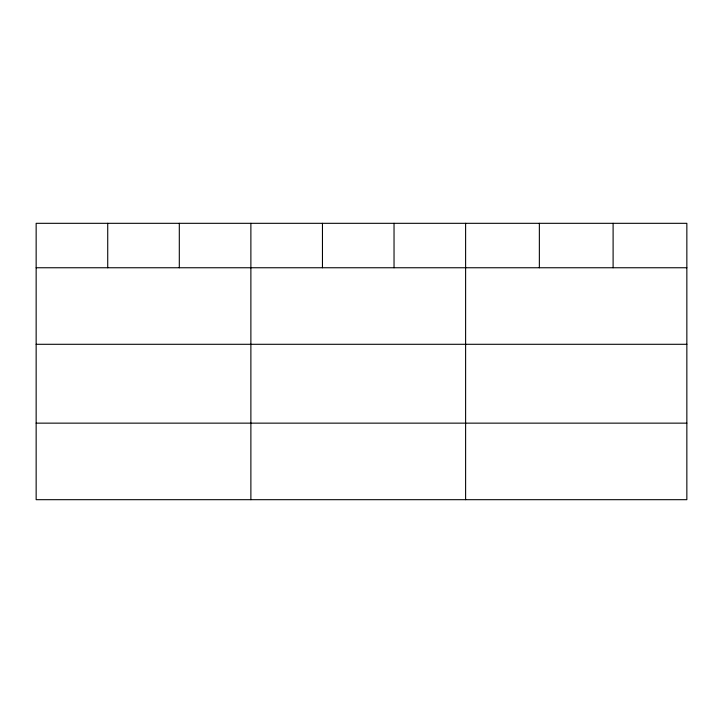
<?xml version="1.0" encoding="UTF-8"?>
<svg xmlns="http://www.w3.org/2000/svg" width="723" height="723" viewBox="0 0 723 723"><rect width="100%" height="100%" fill="white"/><g stroke="black" fill="none" stroke-linecap="round" stroke-linejoin="round"><path stroke-width="1.08" d="M686.85 344.293L686.85 223.317L36.15 223.317L36.15 499.683L686.85 499.683L686.85 344.293L36.15 344.293M36.15 267.754L686.85 267.754M36.15 423.145L686.85 423.145M613.104 223.317L613.104 267.754M539.358 223.317L539.358 267.754M465.612 223.317L465.612 499.683M394.035 223.317L394.035 267.754M322.458 223.317L322.458 267.754M250.881 223.317L250.881 499.683M179.304 223.317L179.304 267.754M107.727 223.317L107.727 267.754"/></g></svg>
